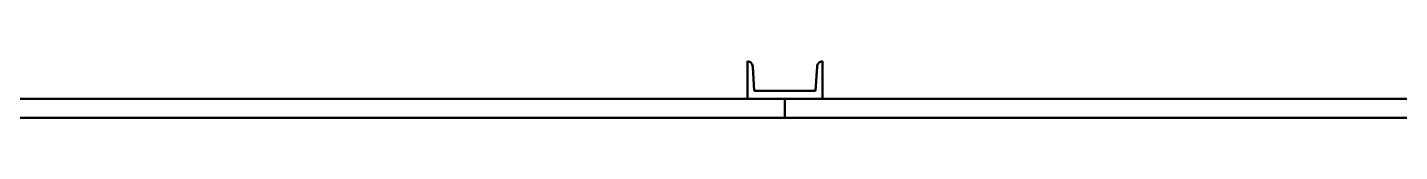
# Model space of a CAD drawing. Header units: inches. Extents: x -4218 to -1830, y 9767 to 12426.
# Drawn here: x -3885.9 to -3831, y 9944.2 to 9946.4 of the extents above; entities that cross this region are included whole.
import ezdxf

# ---------------------------------------------------------------- set-up
doc = ezdxf.new("R2010")
doc.units = ezdxf.units.IN
doc.header["$MEASUREMENT"] = 0
for name, color, linetype, lineweight in [('A-GLAZ-CURT', 52, 'Continuous', 9), ('A-GLAZ-CURT-2', 52, 'Continuous', 50), ('A-GLAZ-CWMG', 51, 'Continuous', 9), ('A-GLAZ-CWMG-4', 51, 'Continuous', 50)]:
    doc.layers.add(name, color=color, linetype=linetype, lineweight=lineweight)

# ---------------------------------------------------------------- blocks, each defined once
blk = doc.blocks.new('Horizontal_Siding - Horizontal_Siding-2854960-BACKGROUND - RCP - 1ST FLOOR')
at = {"layer": 'A-GLAZ-CURT-2'}
for p, q in [((-16.875, 1.5), (-16.875, 2.25)), ((-16.875, 2.25), (16.875, 2.25)), ((16.875, 2.25), (16.875, 1.5)), ((16.875, 1.5), (-16.875, 1.5))]:
    blk.add_line(p, q, dxfattribs=at)
blk = doc.blocks.new('Horizontal_Siding - Horizontal_Siding-2854959-BACKGROUND - RCP - 1ST FLOOR')
at = {"layer": 'A-GLAZ-CURT-2'}
for p, q in [((-17.625, 1.5), (-17.625, 2.25)), ((-17.625, 2.25), (17.625, 2.25)), ((17.625, 2.25), (17.625, 1.5)), ((17.625, 1.5), (-17.625, 1.5))]:
    blk.add_line(p, q, dxfattribs=at)
blk = doc.blocks.new('Rectangular Mullion - RAILING POST-2666421-BACKGROUND - RCP - 1ST FLOOR')
at = {"layer": 'A-GLAZ-CWMG-4'}
for p, q in [((-1.5, 0), (-1.5, -1.5)), ((1.5, -1.5), (1.5, 0)), ((-1.225, -1.184), (-1.29, -0.212)), ((1.29, -0.212), (1.225, -1.184)), ((-1.5, -1.5), (1.5, -1.5)), ((1.225, -1.184), (-1.225, -1.184))]:
    blk.add_line(p, q, dxfattribs=at)
for centre, start, end in [((-1.5, -0.21), 359.472, 90), ((1.5, -0.21), 90, 180.528)]:
    blk.add_arc(centre, 0.21, start, end, dxfattribs=at)

msp = doc.modelspace()

# ---------------------------------------------------------------- block references
at = {"layer": 'A-GLAZ-CURT', "rotation": 180}
for name, p in [('Horizontal_Siding - Horizontal_Siding-2854959-BACKGROUND - RCP - 1ST FLOOR', (-3873.199, 9946.439)), ('Horizontal_Siding - Horizontal_Siding-2854960-BACKGROUND - RCP - 1ST FLOOR', (-3838.699, 9946.439))]:
    msp.add_blockref(name, p, dxfattribs=at)
at = {"layer": 'A-GLAZ-CWMG', "extrusion": (0, 0, -1)}
msp.add_blockref('Rectangular Mullion - RAILING POST-2666421-BACKGROUND - RCP - 1ST FLOOR', (3855.574, 9946.439), dxfattribs=at)

doc.saveas('drawing.dxf')
